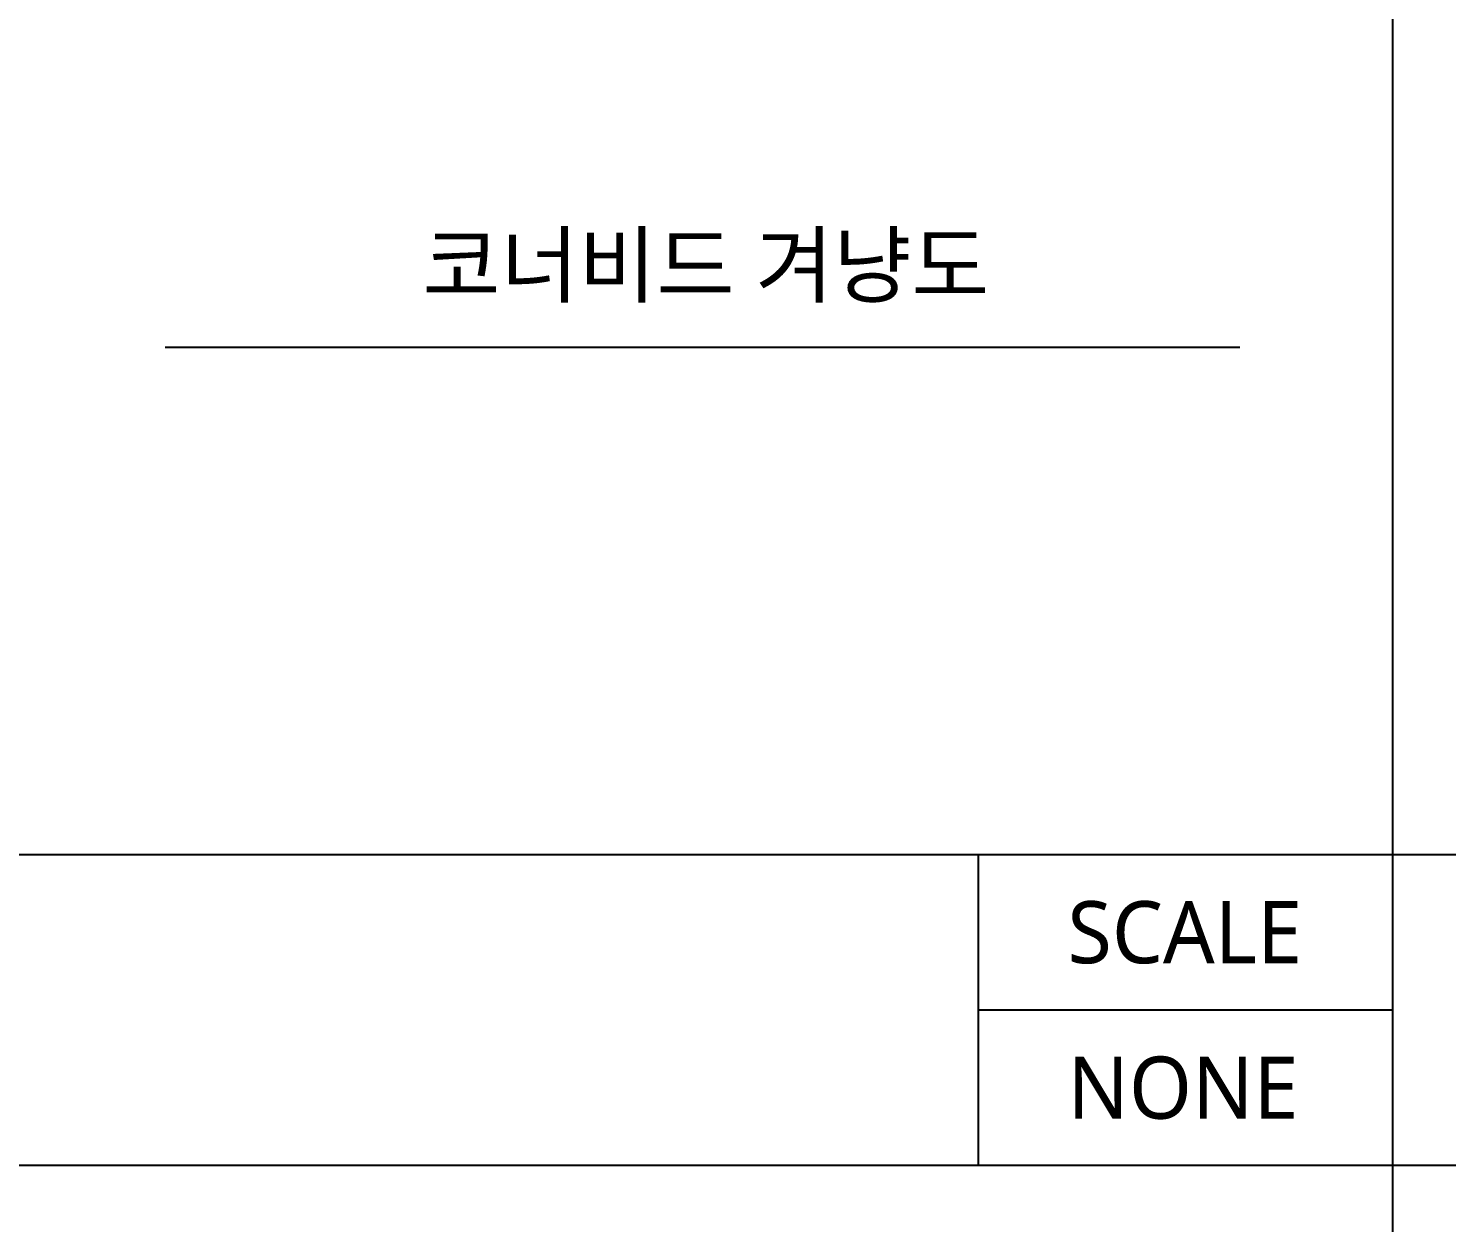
# Model space of a CAD drawing. Header units: millimetres. Extents: x 465 to 41696, y 198 to 5730.
# Drawn here: x 3241 to 3926, y 4322 to 4899 of the extents above; entities that cross this region are included whole.
import ezdxf
from ezdxf.enums import TextEntityAlignment as Align

# ---------------------------------------------------------------- set-up
doc = ezdxf.new("R2010")
doc.units = ezdxf.units.MM
doc.header["$LTSCALE"] = 200
doc.layers.add('TABLE', color=7, linetype='Continuous')
doc.layers.add('TEXT', color=3, linetype='Continuous')
doc.styles.add('스타일1', font='malgun.ttf')

msp = doc.modelspace()

# ---------------------------------------------------------------- linework, layer by layer
msp.add_line((3307.28, 4745), (3826.27, 4745))
at = {"layer": 'TABLE', "color": 3}
for p, q in [((3900, 5730), (3900, 210)), ((465, 4350), (7335, 4350))]:
    msp.add_line(p, q, dxfattribs=at)
at = {"layer": 'TABLE', "color": 4}
for p, q in [((465, 4500), (7335, 4500)), ((3700, 4500), (3700, 4350)), ((3700, 4425), (3900, 4425))]:
    msp.add_line(p, q, dxfattribs=at)

# ---------------------------------------------------------------- texts
at = {"layer": 'TEXT', "style": '스타일1'}
msp.add_text('코너비드 겨냥도', height=30, dxfattribs=at).set_placement((3568.48, 4785), align=Align.MIDDLE)
for s, p in [('SCALE', (3799.68, 4462.51)), ('NONE', (3798.83, 4387.43))]:
    msp.add_text(s, height=30, dxfattribs=at).set_placement(p, align=Align.MIDDLE_CENTER)

doc.saveas('drawing.dxf')
